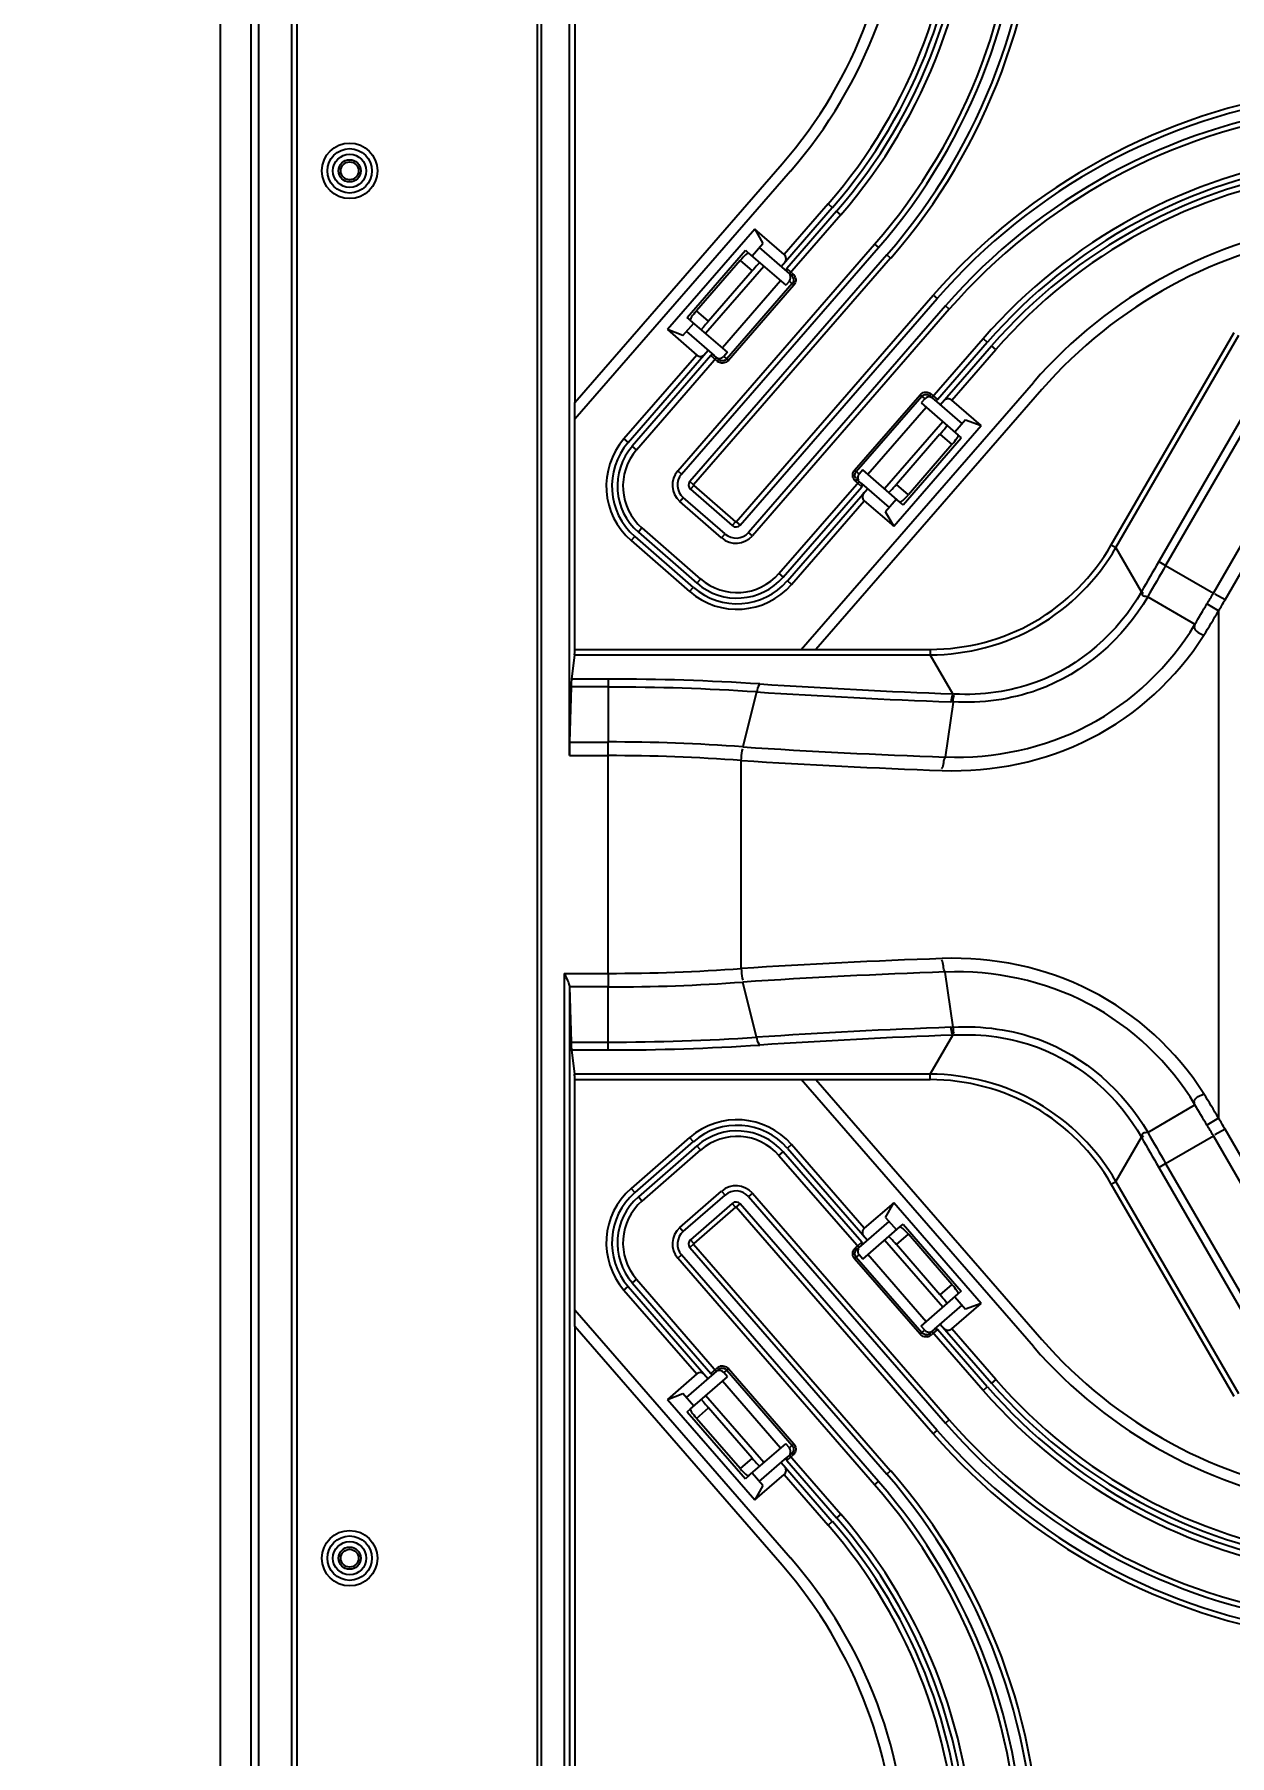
# Model space of a CAD drawing. Header units: millimetres. Extents: x -1070 to 42146, y 1440 to 12921.
# Drawn here: x 30659.2 to 30766.8, y 7498.2 to 7653.2 of the extents above; entities that cross this region are included whole.
import ezdxf

# ---------------------------------------------------------------- set-up
doc = ezdxf.new("R2010")
doc.units = ezdxf.units.MM
for name, color, linetype in [('30303M0020012R002实线CONTINUOUS', 7, 'Continuous'), ('DW-PLUS-XIANGTI实线CONTINUOUS', 7, 'Continuous'), ('MOUZU_COVER实线CONTINUOUS', 7, 'Continuous')]:
    doc.layers.add(name, color=color, linetype=linetype)
doc.styles.get("Standard").update_dxf_attribs({"font": 'arial.ttf'})
doc.dimstyles.new('ISO-25', dxfattribs={"dimtxt": 50, "dimasz": 2.5, "dimexe": 1.25, "dimexo": 0.625, "dimtad": 1, "dimtxsty": 'Standard', "dimcen": 2.5, "dimadec": 0, "dimazin": 0, "dimtfac": 1, "dimtmove": 0, "dimatfit": 3, "dimfxl": 1, "dimarcsym": 0})

# ---------------------------------------------------------------- blocks, each defined once
blk = doc.blocks.new('HJRTY45UYJDFGD')
at = {"layer": '30303M0020012R002实线CONTINUOUS', "color": 251}
for centre, radius in [((-238.28, 812.4), 2), ((-238.28, 812.4), 1.5), ((-238.28, 812.4), 1), ((-238.28, 812.4), 0.8), ((-238.28, 687.4), 2), ((-238.28, 687.4), 1.5), ((-238.28, 687.4), 1), ((-238.28, 687.4), 0.8)]:
    blk.add_circle(centre, radius, dxfattribs=at)
at = {"layer": 'DW-PLUS-XIANGTI实线CONTINUOUS', "color": 251}
for p, q in [((-249.9, 0.8), (-249.9, 999)), ((-221.37, 123.31), (-221.37, 876.49)), ((-221.03, 876.85), (-221.03, 122.95)), ((-243.03, 873.09), (-243.03, 607.9)), ((-247.19, 873.02), (-247.19, 607.9)), ((-246.49, 873.06), (-246.49, 607.9)), ((-243.52, 873.06), (-243.52, 607.9)), ((-218.48, 759.72), (-218.48, 871.4)), ((-218, 871.4), (-218, 791.54)), ((-218, 791.54), (-199.33, 813.02)), ((-198.57, 812.37), (-218, 790.02)), ((-199.42, 803.77), (-194.8, 809.09)), ((-195.18, 809.42), (-199.14, 804.86)), ((-195.18, 809.42), (-194.8, 809.09)), ((-201.78, 807.15), (-209.65, 798.1)), ((-201.78, 807.15), (-201.06, 805.85)), ((-199.14, 804.86), (-201.78, 807.15)), ((-202.03, 804.73), (-201.06, 805.85)), ((-201.38, 805.48), (-198.89, 803.32)), ((-208.26, 797.56), (-207.28, 798.69)), ((-209.65, 798.1), (-207.01, 795.8)), ((-208.26, 797.56), (-209.65, 798.1)), ((-207.94, 797.93), (-205.45, 795.77)), ((-169.67, 778.69), (-158.61, 797.84)), ((-169.25, 778.45), (-158.19, 797.6)), ((-207.01, 795.8), (-213.57, 788.25)), ((-213.19, 787.93), (-205.98, 796.23)), ((-185.08, 791.31), (-180.46, 796.62)), ((-184.04, 791.74), (-180.08, 796.29)), ((-180.08, 796.29), (-180.46, 796.62)), ((-197.6, 769.28), (-176.68, 793.34)), ((-175.93, 792.69), (-196.28, 769.28)), ((-155.9, 793.63), (-165.39, 777.19)), ((-155.33, 793.18), (-164.77, 776.83)), ((-218, 769.28), (-218, 791.54)), ((-185.6, 791.77), (-183.11, 789.6)), ((-181.4, 789.44), (-184.04, 791.74)), ((-189.27, 780.38), (-181.4, 789.44)), ((-182.79, 789.97), (-183.77, 788.85)), ((-182.79, 789.97), (-181.4, 789.44)), ((-160.47, 774.35), (-151.03, 790.7)), ((-159.42, 773.74), (-150.04, 789.98)), ((-213.57, 788.25), (-213.19, 787.93)), ((-198.85, 775.46), (-191.64, 783.76)), ((-192.17, 784.22), (-189.67, 782.06)), ((-198.48, 775.13), (-191.92, 782.68)), ((-191.92, 782.68), (-189.27, 780.38)), ((-189.02, 782.81), (-190, 781.69)), ((-189.27, 780.38), (-190, 781.69)), ((-212.93, 779.08), (-212.6, 779.46)), ((-212.93, 779.08), (-207.65, 774.49)), ((-212.6, 779.46), (-207.32, 774.87)), ((-169.67, 778.69), (-169.25, 778.45)), ((-166.95, 774.48), (-169.25, 778.45)), ((-165.39, 777.19), (-164.77, 776.83)), ((-198.48, 775.13), (-198.85, 775.46)), ((-164.77, 776.83), (-160.47, 774.35)), ((-207.65, 774.49), (-207.32, 774.87)), ((-166.39, 774.03), (-162.14, 771.55)), ((-159.42, 773.74), (-160.33, 774.27)), ((-160, 772.75), (-161.05, 773.38)), ((-160, 772.75), (-160, 727.05)), ((-218, 769.28), (-185.98, 769.28)), ((-185.98, 769.28), (-185.98, 768.79)), ((-218.01, 768.79), (-218.3, 766.61)), ((-218.01, 768.79), (-185.98, 768.79)), ((-183.94, 765.27), (-185.98, 768.79)), ((-215, 766.61), (-218.3, 766.61)), ((-215, 766.61), (-215, 765.9)), ((-218.33, 765.9), (-218.47, 760.93)), ((-215, 765.9), (-218.33, 765.9)), ((-215, 765.9), (-215, 760.93)), ((-201.63, 765.46), (-202.86, 760.49)), ((-183.91, 764.54), (-184.62, 759.58)), ((-183.8, 765.26), (-183.94, 765.27)), ((-218.47, 760.93), (-215, 760.93)), ((-215, 759.72), (-215, 760.93)), ((-218.48, 759.72), (-215, 759.72)), ((-215, 740.08), (-215, 759.72)), ((-203, 740.53), (-203, 759.27)), ((-218.96, 740.08), (-218.96, 628.4)), ((-218.96, 740.08), (-215, 740.08)), ((-215, 740.08), (-215, 738.87)), ((-183.91, 735.25), (-184.62, 740.21)), ((-218.47, 738.87), (-218.33, 733.9)), ((-215, 738.87), (-218.47, 738.87)), ((-218.47, 738.78), (-218.47, 628.4)), ((-215, 733.9), (-215, 738.87)), ((-201.63, 734.34), (-202.86, 739.31)), ((-218.33, 733.9), (-215, 733.9)), ((-215, 733.19), (-215, 733.9)), ((-185.98, 731.01), (-183.94, 734.53)), ((-183.94, 734.53), (-183.8, 734.54)), ((-218.3, 733.19), (-218.01, 731.01)), ((-218.3, 733.19), (-215, 733.19)), ((-185.98, 731.01), (-218.01, 731.01)), ((-218, 708.26), (-218, 730.52)), ((-218, 730.52), (-185.98, 730.52)), ((-176.68, 706.46), (-197.6, 730.52)), ((-196.28, 730.52), (-175.93, 707.11)), ((-185.98, 730.52), (-185.98, 731.01)), ((-166.39, 725.76), (-162.14, 728.25)), ((-160, 727.05), (-161.05, 726.42)), ((-159.42, 726.06), (-160.33, 725.53)), ((-150.04, 709.82), (-159.42, 726.06)), ((-207.65, 725.31), (-212.93, 720.72)), ((-207.32, 724.93), (-212.6, 720.34)), ((-207.65, 725.31), (-207.32, 724.93)), ((-198.48, 724.67), (-198.85, 724.34)), ((-198.85, 724.34), (-191.64, 716.04)), ((-191.92, 717.12), (-198.48, 724.67)), ((-169.25, 721.35), (-166.95, 725.32)), ((-164.77, 722.97), (-160.47, 725.45)), ((-151.03, 709.1), (-160.47, 725.45)), ((-165.39, 722.61), (-164.77, 722.97)), ((-164.77, 722.97), (-155.33, 706.62)), ((-169.67, 721.11), (-169.25, 721.35)), ((-158.61, 701.96), (-169.67, 721.11)), ((-158.19, 702.2), (-169.25, 721.35)), ((-165.39, 722.61), (-155.9, 706.17)), ((-212.93, 720.72), (-212.6, 720.34)), ((-189.27, 719.42), (-191.92, 717.12)), ((-190, 718.11), (-189.27, 719.42)), ((-190, 718.11), (-189.02, 716.99)), ((-181.4, 710.36), (-189.27, 719.42)), ((-192.17, 715.58), (-189.67, 717.74)), ((-213.57, 711.55), (-213.19, 711.87)), ((-213.19, 711.87), (-205.98, 703.57)), ((-213.57, 711.55), (-207.01, 704)), ((-184.04, 708.06), (-181.4, 710.36)), ((-183.77, 710.95), (-182.79, 709.83)), ((-181.4, 710.36), (-182.79, 709.83)), ((-218, 709.78), (-198.57, 687.43)), ((-185.6, 708.03), (-183.11, 710.2)), ((-218, 708.26), (-218, 628.4)), ((-199.33, 686.78), (-218, 708.26)), ((-185.08, 708.49), (-180.46, 703.18)), ((-180.08, 703.51), (-184.04, 708.06)), ((-207.01, 704), (-209.65, 701.7)), ((-207.94, 701.87), (-205.45, 704.03)), ((-180.08, 703.51), (-180.46, 703.18)), ((-209.65, 701.7), (-208.26, 702.24)), ((-209.65, 701.7), (-201.78, 692.65)), ((-207.28, 701.11), (-208.26, 702.24)), ((-201.38, 694.32), (-198.89, 696.48)), ((-201.06, 693.95), (-202.03, 695.07)), ((-201.78, 692.65), (-199.14, 694.94)), ((-199.42, 696.03), (-194.8, 690.71)), ((-199.14, 694.94), (-195.18, 690.38)), ((-201.06, 693.95), (-201.78, 692.65)), ((-195.18, 690.38), (-194.8, 690.71))]:
    blk.add_line(p, q, dxfattribs=at)
for points in [[(-183.91, 764.54), (-184.03, 764.55), (-184.12, 764.55)], [(-184.12, 735.25), (-184, 735.25), (-183.91, 735.26)]]:
    blk.add_lwpolyline(points, dxfattribs=at)
for centre in [(-238.28, 812.4), (-238.28, 687.4)]:
    blk.add_circle(centre, 2.5, dxfattribs=at)
for centre, radius, start, end in [((-231.02, 840.58), 42, 319, 0), ((-231.02, 840.58), 43, 319, 0), ((-231.02, 840.58), 47.5, 319, 0), ((-231.02, 840.58), 48, 319, 0), ((-144.23, 765.13), 48, 98, 139), ((-144.23, 765.13), 47.5, 98, 139), ((-144.23, 765.13), 43, 98, 139), ((-144.23, 765.13), 42, 98, 139), ((-208.66, 783.99), 6.5, 139, 229), ((-208.66, 783.99), 6, 139, 229), ((-203.38, 779.4), 6, 229, 319), ((-203.38, 779.4), 6.5, 229, 319), ((-214.91, 559.2), 207.41, 86.2452, 90.0254), ((-161.09, 1374.02), 609.18, 266.21335, 267.85064), ((-214.91, 565.95), 199.94, 86.1915, 90.0259), ((-161.1, 1380.67), 616.55, 266.2311, 267.86069), ((-214.92, 595.48), 165.46, 85.8199, 90.0267), ((-161.24, 1411.65), 652.49, 266.34257, 267.94635), ((-214.92, 600.42), 159.29, 85.7069, 90.0285), ((-161.29, 1417.7), 659.75, 266.37591, 267.94904), ((-161.29, 82.08), 659.77, 92.05098, 93.62407), ((-214.92, 899.38), 159.29, 269.9715, 274.2931), ((-161.22, 87.79), 652.85, 92.05409, 93.65699), ((-214.92, 904.2), 165.33, 269.9717, 274.1817), ((-161.1, 119.16), 616.51, 92.13926, 93.76894), ((-214.91, 933.86), 199.96, 269.9742, 273.8084), ((-214.91, 940.6), 207.41, 269.9746, 273.7548), ((-161.09, 125.78), 609.18, 92.14936, 93.78665), ((-203.38, 720.4), 6.5, 41, 131), ((-203.38, 720.4), 6, 41, 131), ((-208.66, 715.81), 6.5, 131, 221), ((-208.66, 715.81), 6, 131, 221), ((-144.23, 734.67), 43, 221, 262), ((-144.23, 734.67), 42, 221, 262), ((-144.23, 734.67), 48, 221, 262), ((-144.23, 734.67), 47.5, 221, 262), ((-231.02, 659.22), 47.5, 0, 41), ((-231.02, 659.22), 48, 0, 41), ((-231.02, 659.22), 43, 0, 41), ((-231.02, 659.22), 42, 0, 41)]:
    blk.add_arc(centre, radius, start, end, dxfattribs=at)
for centre, major_axis, ratio, start_param, end_param in [((-199.47, 804.48), (0.377, -0.328), 1, 0, 1.570796), ((-206.68, 796.18), (0.328, 0.377), 1, -3.141593, -1.570796), ((-184.37, 791.36), (0.377, -0.328), 1, 1.570796, 3.141593), ((-191.59, 783.06), (0.328, 0.377), 1, 1.570796, 3.141593), ((-218.02, 769.28), (0, 0.5), 0.034921, -2.879793, -1.570796), ((-218.28, 764.68), (0, 2), 0.034921, 0.261799, 0.916298), ((-218.41, 759.72), (0, 2), 0.034921, 0.916298, 1.570796), ((-218.28, 735.12), (0, 2), 0.034921, -4.057891, -3.403392), ((-218.02, 730.52), (0, 0.5), 0.034921, -1.570796, -0.261799), ((-191.59, 716.74), (0.377, 0.328), 1, 2.115459, 3.141593), ((-191.59, 716.74), (-0.328, 0.377), 1, 0, 0.544663), ((-184.37, 708.44), (-0.328, 0.377), 1, 1.570796, 3.141593), ((-206.68, 703.62), (-0.328, 0.377), 1, -1.570796, 0), ((-199.47, 695.32), (-0.328, 0.377), 1, -3.141593, -1.570796)]:
    blk.add_ellipse(centre, major_axis=major_axis, ratio=ratio, start_param=start_param, end_param=end_param, dxfattribs=at)
for points, knots in [([(-185.98, 769.28), (-182.73, 769.28), (-176.1, 771), (-171.29, 775.88), (-169.67, 778.69)], [0, 0, 0, 0, 0.499999, 1, 1, 1, 1]), ([(-185.98, 768.79), (-182.64, 768.8), (-175.85, 770.57), (-170.92, 775.57), (-169.25, 778.45)], [0, 0, 0, 0, 0.499999, 1, 1, 1, 1]), ([(-166.4, 774.02), (-166.54, 774.05), (-166.9, 774.01), (-166.85, 774.38), (-166.77, 774.45)], [0, 0, 0, 0, 0.588244, 1, 1, 1, 1]), ([(-184.62, 759.59), (-180.23, 759.42), (-171.14, 761.31), (-164.4, 767.76), (-162.14, 771.55)], [0, 0, 0, 0, 0.499033, 1, 1, 1, 1]), ([(-162.14, 771.55), (-162.17, 771.43), (-162.24, 771.18), (-161.89, 770.78), (-161.54, 770.68), (-161.33, 770.55)], [0, 0, 0, 0, 0.261136, 0.481919, 1, 1, 1, 1]), ([(-184.9, 758.37), (-180.33, 758.21), (-170.91, 760.12), (-163.78, 766.67), (-161.33, 770.55)], [0, 0, 0, 0, 0.499143, 1, 1, 1, 1]), ([(-201.33, 766.17), (-201.35, 766.14), (-201.53, 765.94), (-201.57, 765.66), (-201.59, 765.44)], [0, 0, 0, 0, 0.148935, 1, 1, 1, 1]), ([(-183.94, 765.27), (-183.96, 765.24), (-184.07, 765.01), (-184.08, 764.75), (-184.09, 764.53)], [0, 0, 0, 0, 0.13296, 1, 1, 1, 1]), ([(-183.94, 764.55), (-183.92, 764.63), (-183.92, 764.76), (-183.86, 765.17), (-183.78, 765.1)], [0, 0, 0, 0, 0.412144, 1, 1, 1, 1]), ([(-203, 759.27), (-202.99, 759.56), (-202.99, 759.92), (-202.89, 760.28), (-202.86, 760.33)], [0, 0, 0, 0, 0.816862, 1, 1, 1, 1]), ([(-161.33, 729.25), (-163.78, 733.13), (-170.91, 739.68), (-180.34, 741.59), (-184.9, 741.43)], [0, 0, 0, 0, 0.500955, 1, 1, 1, 1]), ([(-203, 740.53), (-202.99, 740.24), (-202.98, 739.88), (-202.89, 739.52), (-202.85, 739.47)], [0, 0, 0, 0, 0.816995, 1, 1, 1, 1]), ([(-162.14, 728.25), (-164.4, 732.04), (-171.15, 738.49), (-180.23, 740.38), (-184.62, 740.21)], [0, 0, 0, 0, 0.501067, 1, 1, 1, 1]), ([(-183.94, 734.53), (-183.96, 734.56), (-184.07, 734.79), (-184.08, 735.05), (-184.09, 735.27)], [0, 0, 0, 0, 0.13296, 1, 1, 1, 1]), ([(-183.89, 735.26), (-183.92, 735.18), (-183.96, 735.06), (-183.85, 734.6), (-183.82, 734.71)], [0, 0, 0, 0, 0.416307, 1, 1, 1, 1]), ([(-201.33, 733.63), (-201.35, 733.66), (-201.53, 733.86), (-201.57, 734.14), (-201.59, 734.36)], [0, 0, 0, 0, 0.149042, 1, 1, 1, 1]), ([(-169.25, 721.35), (-170.92, 724.23), (-175.85, 729.23), (-182.64, 731), (-185.98, 731.01)], [0, 0, 0, 0, 0.5, 1, 1, 1, 1]), ([(-169.67, 721.11), (-171.29, 723.92), (-176.1, 728.8), (-182.73, 730.52), (-185.98, 730.52)], [0, 0, 0, 0, 0.5, 1, 1, 1, 1]), ([(-162.14, 728.25), (-162.17, 728.37), (-162.24, 728.62), (-161.89, 729.02), (-161.54, 729.12), (-161.33, 729.25)], [0, 0, 0, 0, 0.261086, 0.482552, 1, 1, 1, 1]), ([(-166.38, 725.75), (-166.53, 725.74), (-166.75, 725.76), (-166.95, 725.51), (-166.83, 725.4), (-166.77, 725.35)], [0, 0, 0, 0, 0.553164, 0.726292, 1, 1, 1, 1])]:
    blk.add_open_spline(points, degree=3, knots=knots, dxfattribs=at)
for points in [[(-165.39, 777.19), (-165.91, 776.29), (-166.43, 775.38), (-166.95, 774.48)], [(-164.77, 776.83), (-165.31, 775.9), (-165.85, 774.97), (-166.39, 774.04)], [(-166.95, 774.48), (-168.99, 770.84), (-172.52, 767.75), (-176.44, 766.32)], [(-166.39, 774.03), (-168.53, 770.27), (-172.22, 767.09), (-176.29, 765.63)], [(-161.05, 773.38), (-160.85, 773.7), (-160.66, 774.03), (-160.47, 774.35)], [(-162.14, 771.55), (-161.77, 772.16), (-161.41, 772.77), (-161.05, 773.38)], [(-161.33, 770.55), (-160.88, 771.28), (-160.44, 772.02), (-160, 772.75)], [(-160, 772.75), (-159.81, 773.08), (-159.61, 773.41), (-159.42, 773.74)], [(-176.44, 766.32), (-178.77, 765.47), (-181.32, 765.12), (-183.8, 765.26)], [(-176.29, 765.63), (-178.71, 764.76), (-181.35, 764.4), (-183.91, 764.55)], [(-184.62, 759.58), (-184.85, 759.29), (-184.75, 758.82), (-184.95, 758.51)], [(-184.62, 740.21), (-184.85, 740.51), (-184.74, 740.98), (-184.95, 741.29)], [(-218.96, 740.08), (-218.75, 739.66), (-218.48, 739.23), (-218.47, 738.76)], [(-183.91, 735.25), (-181.3, 735.4), (-178.61, 735.02), (-176.15, 734.12)], [(-183.8, 734.54), (-181.28, 734.68), (-178.67, 734.31), (-176.31, 733.43)], [(-176.15, 734.12), (-172.13, 732.64), (-168.51, 729.49), (-166.39, 725.77)], [(-176.31, 733.43), (-172.44, 731.99), (-168.97, 728.92), (-166.95, 725.32)], [(-160, 727.05), (-160.44, 727.78), (-160.88, 728.52), (-161.33, 729.25)], [(-161.05, 726.42), (-161.41, 727.03), (-161.77, 727.64), (-162.14, 728.25)], [(-166.39, 725.76), (-165.85, 724.83), (-165.31, 723.9), (-164.77, 722.97)], [(-160.47, 725.45), (-160.66, 725.77), (-160.85, 726.1), (-161.05, 726.42)], [(-159.42, 726.06), (-159.61, 726.39), (-159.81, 726.72), (-160, 727.05)], [(-166.95, 725.32), (-166.43, 724.42), (-165.91, 723.51), (-165.39, 722.61)]]:
    blk.add_open_spline(points, degree=3, dxfattribs=at)
at = {"layer": 'MOUZU_COVER实线CONTINUOUS', "color": 251}
for p, q in [((-194.42, 808.76), (-198.91, 803.6)), ((-194.04, 808.43), (-198.66, 803.12)), ((-194.04, 808.43), (-194.42, 808.76)), ((-208.73, 785.37), (-190.99, 805.78)), ((-208.39, 785.07), (-190.65, 805.48)), ((-207.87, 799.2), (-202.62, 805.24)), ((-202.62, 805.24), (-202.34, 804.99)), ((-202.34, 804.99), (-199, 802.09)), ((-190.99, 805.78), (-190.65, 805.48)), ((-189.89, 804.82), (-207.63, 784.42)), ((-189.55, 804.52), (-207.29, 784.12)), ((-203.1, 804.33), (-207.03, 799.8)), ((-200.96, 803.79), (-206.21, 797.75)), ((-202.02, 803.39), (-205.96, 798.86)), ((-203.1, 804.33), (-202.02, 803.39)), ((-198.91, 803.6), (-198.33, 803.1)), ((-198.89, 803.32), (-198.46, 802.95)), ((-189.55, 804.52), (-189.89, 804.82)), ((-199.46, 802.48), (-204.7, 796.45)), ((-198.41, 802.24), (-204.31, 795.45)), ((-198.26, 802.11), (-204.16, 795.32)), ((-198.67, 802.47), (-199, 802.09)), ((-198.26, 802.11), (-198.67, 802.47)), ((-198.33, 803.1), (-198.46, 802.95)), ((-203.45, 780.78), (-185.71, 801.19)), ((-203.1, 780.48), (-185.36, 800.89)), ((-184.61, 800.23), (-202.35, 779.82)), ((-185.71, 801.19), (-185.36, 800.89)), ((-184.26, 799.93), (-184.61, 800.23)), ((-207.54, 798.91), (-207.87, 799.2)), ((-204.25, 796.05), (-207.59, 798.96)), ((-205.96, 798.86), (-207.03, 799.8)), ((-184.26, 799.93), (-202, 779.52)), ((-185.83, 791.97), (-181.21, 797.28)), ((-181.21, 797.28), (-180.84, 796.95)), ((-205.73, 795.75), (-212.82, 787.6)), ((-212.44, 787.27), (-205.22, 795.57)), ((-205.16, 795.25), (-205.73, 795.75)), ((-205.03, 795.4), (-205.45, 795.77)), ((-204.25, 796.05), (-204.58, 795.67)), ((-204.58, 795.67), (-204.16, 795.32)), ((-185.32, 791.79), (-180.84, 796.95)), ((-205.16, 795.25), (-205.03, 795.4)), ((-192.79, 785.43), (-186.89, 792.22)), ((-192.64, 785.3), (-186.74, 792.09)), ((-186.35, 791.09), (-191.6, 785.05)), ((-186.89, 792.22), (-186.48, 791.86)), ((-186.48, 791.86), (-186.8, 791.49)), ((-186.8, 791.49), (-183.46, 788.58)), ((-185.9, 792.29), (-186.03, 792.14)), ((-186.03, 792.14), (-185.6, 791.77)), ((-185.9, 792.29), (-185.32, 791.79)), ((-184.84, 789.78), (-190.09, 783.75)), ((-185.1, 788.68), (-189.03, 784.15)), ((-188.43, 782.3), (-183.18, 788.34)), ((-185.1, 788.68), (-184.02, 787.74)), ((-183.51, 788.62), (-183.18, 788.34)), ((-212.44, 787.27), (-212.82, 787.6)), ((-184.02, 787.74), (-187.95, 783.21)), ((-208.73, 785.37), (-208.39, 785.07)), ((-192.79, 785.43), (-192.38, 785.07)), ((-192.05, 785.45), (-192.38, 785.07)), ((-188.71, 782.54), (-192.05, 785.45)), ((-207.29, 784.12), (-207.63, 784.42)), ((-207.28, 784.06), (-207.58, 783.71)), ((-207.58, 783.71), (-203.81, 780.43)), ((-207.28, 784.06), (-203.51, 780.78)), ((-199.61, 776.12), (-192.39, 784.42)), ((-199.23, 775.79), (-192.15, 783.94)), ((-192.72, 784.44), (-192.59, 784.59)), ((-192.15, 783.94), (-192.72, 784.44)), ((-192.17, 784.22), (-192.59, 784.59)), ((-187.95, 783.21), (-189.03, 784.15)), ((-208.54, 782.61), (-208.24, 782.96)), ((-204.77, 779.33), (-208.54, 782.61)), ((-204.46, 779.68), (-208.24, 782.96)), ((-188.43, 782.3), (-188.71, 782.54)), ((-211.95, 780.22), (-212.27, 779.84)), ((-211.95, 780.22), (-206.66, 775.62)), ((-203.51, 780.78), (-203.81, 780.43)), ((-203.45, 780.78), (-203.1, 780.48)), ((-212.27, 779.84), (-206.99, 775.25)), ((-204.77, 779.33), (-204.46, 779.68)), ((-202, 779.52), (-202.35, 779.82)), ((-206.66, 775.62), (-206.99, 775.25)), ((-199.61, 776.12), (-199.23, 775.79)), ((-206.99, 724.55), (-212.27, 719.96)), ((-206.66, 724.18), (-206.99, 724.55)), ((-206.66, 724.18), (-211.95, 719.58)), ((-199.61, 723.68), (-199.23, 724.01)), ((-199.61, 723.68), (-192.39, 715.38)), ((-192.15, 715.86), (-199.23, 724.01)), ((-211.95, 719.58), (-212.27, 719.96)), ((-208.54, 717.19), (-204.77, 720.47)), ((-208.24, 716.84), (-204.46, 720.12)), ((-204.77, 720.47), (-204.46, 720.12)), ((-202, 720.28), (-202.35, 719.98)), ((-202.35, 719.98), (-184.61, 699.57)), ((-202, 720.28), (-184.26, 699.87)), ((-203.81, 719.37), (-207.58, 716.09)), ((-203.51, 719.02), (-207.28, 715.74)), ((-203.51, 719.02), (-203.81, 719.37)), ((-203.45, 719.02), (-203.1, 719.32)), ((-185.71, 698.61), (-203.45, 719.02)), ((-185.36, 698.91), (-203.1, 719.32)), ((-208.54, 717.19), (-208.24, 716.84)), ((-192.05, 714.35), (-188.71, 717.26)), ((-189.03, 715.65), (-187.95, 716.59)), ((-188.76, 717.21), (-188.43, 717.5)), ((-188.43, 717.5), (-183.18, 711.46)), ((-184.02, 712.06), (-187.95, 716.59)), ((-207.29, 715.68), (-207.63, 715.38)), ((-207.63, 715.38), (-189.89, 694.98)), ((-207.28, 715.74), (-207.58, 716.09)), ((-207.29, 715.68), (-189.55, 695.28)), ((-192.72, 715.36), (-192.15, 715.86)), ((-192.72, 715.36), (-192.59, 715.21)), ((-192.59, 715.21), (-192.17, 715.58)), ((-184.84, 710.02), (-190.09, 716.05)), ((-185.1, 711.12), (-189.03, 715.65)), ((-208.73, 714.43), (-208.39, 714.73)), ((-190.99, 694.02), (-208.73, 714.43)), ((-190.65, 694.32), (-208.39, 714.73)), ((-192.79, 714.37), (-192.38, 714.73)), ((-186.89, 707.58), (-192.79, 714.37)), ((-186.74, 707.71), (-192.64, 714.5)), ((-192.05, 714.35), (-192.38, 714.73)), ((-186.35, 708.71), (-191.6, 714.75)), ((-212.44, 712.53), (-212.82, 712.2)), ((-212.82, 712.2), (-205.73, 704.05)), ((-212.44, 712.53), (-205.22, 704.23)), ((-184.02, 712.06), (-185.1, 711.12)), ((-186.8, 708.31), (-183.46, 711.22)), ((-183.18, 711.46), (-183.46, 711.22)), ((-186.89, 707.58), (-186.48, 707.94)), ((-186.48, 707.94), (-186.8, 708.31)), ((-185.6, 708.03), (-186.03, 707.66)), ((-185.9, 707.51), (-186.03, 707.66)), ((-185.32, 708.01), (-185.9, 707.51)), ((-181.21, 702.52), (-185.83, 707.83)), ((-180.84, 702.85), (-185.32, 708.01)), ((-205.73, 704.05), (-205.16, 704.55)), ((-205.45, 704.03), (-205.03, 704.4)), ((-205.16, 704.55), (-205.03, 704.4)), ((-204.16, 704.48), (-204.58, 704.13)), ((-204.25, 703.75), (-204.58, 704.13)), ((-204.31, 704.35), (-198.41, 697.56)), ((-204.16, 704.48), (-198.26, 697.69)), ((-207.59, 700.84), (-204.25, 703.75)), ((-199.46, 697.32), (-204.7, 703.35)), ((-181.21, 702.52), (-180.84, 702.85)), ((-200.96, 696.01), (-206.21, 702.05)), ((-207.87, 700.6), (-207.59, 700.84)), ((-207.87, 700.6), (-202.62, 694.56)), ((-207.03, 700), (-205.96, 700.94)), ((-203.1, 695.47), (-207.03, 700)), ((-202.02, 696.41), (-205.96, 700.94)), ((-184.26, 699.87), (-184.61, 699.57)), ((-185.71, 698.61), (-185.36, 698.91)), ((-202.02, 696.41), (-203.1, 695.47)), ((-202.34, 694.81), (-199, 697.71)), ((-198.67, 697.33), (-199, 697.71)), ((-198.33, 696.7), (-198.91, 696.2)), ((-198.46, 696.85), (-198.89, 696.48)), ((-198.67, 697.33), (-198.26, 697.69)), ((-198.66, 696.68), (-194.04, 691.37)), ((-198.33, 696.7), (-198.46, 696.85)), ((-202.29, 694.85), (-202.62, 694.56)), ((-198.91, 696.2), (-194.42, 691.04)), ((-189.55, 695.28), (-189.89, 694.98)), ((-190.99, 694.02), (-190.65, 694.32)), ((-194.04, 691.37), (-194.42, 691.04))]:
    blk.add_line(p, q, dxfattribs=at)
for centre, radius, start, end in [((-231.02, 840.58), 48.5, 319, 0), ((-231.02, 840.58), 49, 319, 0), ((-231.02, 840.58), 53.04, 319, 0), ((-231.02, 840.58), 53.5, 319, 0), ((-231.02, 840.58), 54.5, 319, 0), ((-231.02, 840.58), 54.96, 319, 0), ((-144.23, 765.13), 54.96, 98, 139), ((-144.23, 765.13), 54.5, 98, 139), ((-144.23, 765.13), 53.5, 98, 139), ((-144.23, 765.13), 53.04, 98, 139), ((-144.23, 765.13), 49, 98, 139), ((-144.23, 765.13), 48.5, 98, 139), ((-198.76, 803.47), 0.2, 139, 229), ((-198.8, 802.56), 0.516, 33.6262, 48.9618), ((-198.8, 802.56), 0.512, 16.332, 33.558), ((-198.8, 802.56), 0.714, 33.5508, 48.9565), ((-198.8, 802.56), 0.711, 16.2174, 33.4769), ((-205.58, 795.62), 0.2, 49, 139), ((-204.69, 795.78), 0.706, 229.0087, 231.1943), ((-186.36, 791.75), 0.706, 49.0087, 51.1943), ((-185.47, 791.92), 0.2, 229, 319), ((-208.66, 783.99), 5.5, 139, 229), ((-208.66, 783.99), 5, 139, 229), ((-207.25, 784.09), 1.96, 139, 229), ((-207.25, 784.09), 1.5, 139, 229), ((-192.25, 784.97), 0.711, 196.2174, 213.4769), ((-192.25, 784.98), 0.512, 196.332, 213.558), ((-192.25, 784.98), 0.516, 213.6262, 228.9618), ((-207.25, 784.09), 0.5, 139, 229), ((-207.25, 784.09), 0.0417, 139, 229), ((-192.25, 784.98), 0.714, 213.5508, 228.9565), ((-192.3, 784.07), 0.2, 319, 49), ((-203.48, 780.81), 0.5, 229, 319), ((-203.48, 780.81), 0.0417, 229, 319), ((-203.48, 780.81), 1.96, 229, 319), ((-203.48, 780.81), 1.5, 229, 319), ((-203.38, 779.4), 5.5, 229, 319), ((-203.38, 779.4), 5, 229, 319), ((-203.38, 720.4), 5.5, 41, 131), ((-203.38, 720.4), 5, 41, 131), ((-208.66, 715.81), 5.5, 131, 221), ((-208.66, 715.81), 5, 131, 221), ((-203.48, 718.99), 1.96, 41, 131), ((-203.48, 718.99), 1.5, 41, 131), ((-203.48, 718.99), 0.5, 41, 131), ((-203.48, 718.99), 0.0417, 41, 131), ((-207.25, 715.71), 1.96, 131, 221), ((-207.25, 715.71), 1.5, 131, 221), ((-207.25, 715.71), 0.5, 131, 221), ((-207.25, 715.71), 0.0417, 131, 221), ((-192.26, 714.83), 0.706, 131.0087, 133.1943), ((-192.3, 715.73), 0.2, 311, 41), ((-192.27, 714.83), 0.498, 203.2473, 220.9299), ((-186.36, 708.05), 0.512, 278.332, 295.558), ((-186.36, 708.05), 0.711, 278.2174, 295.4769), ((-186.37, 708.05), 0.516, 295.6262, 310.9618), ((-186.36, 708.05), 0.714, 295.5508, 310.9565), ((-185.47, 707.88), 0.2, 41, 131), ((-205.58, 704.18), 0.2, 221, 311), ((-204.69, 704.01), 0.714, 115.5508, 130.9565), ((-204.69, 704.01), 0.516, 115.6262, 130.9618), ((-204.69, 704.01), 0.711, 98.2174, 115.4769), ((-204.69, 704.01), 0.512, 98.332, 115.558), ((-144.23, 734.67), 49, 221, 262), ((-144.23, 734.67), 48.5, 221, 262), ((-144.23, 734.67), 53.5, 221, 262), ((-144.23, 734.67), 53.04, 221, 262), ((-144.23, 734.67), 54.96, 221, 262), ((-144.23, 734.67), 54.5, 221, 262), ((-198.76, 696.33), 0.2, 131, 221), ((-198.79, 697.24), 0.498, 23.2473, 40.9299), ((-198.8, 697.23), 0.706, 311.0087, 313.1943), ((-231.02, 659.22), 54.5, 0, 41), ((-231.02, 659.22), 54.96, 0, 41), ((-231.02, 659.22), 53.04, 0, 41), ((-231.02, 659.22), 53.5, 0, 41), ((-231.02, 659.22), 48.5, 0, 41), ((-231.02, 659.22), 49, 0, 41)]:
    blk.add_arc(centre, radius, start, end, dxfattribs=at)
for centre, major_axis, ratio, start_param, end_param in [((-203, 804.24), (0.656, 0.755), 0.131652, 0, 1.570796), ((-201.99, 803.37), (0.656, 0.755), 0.034921, 0, 1.570796), ((-199.05, 802.8), (-0.38, 0.33), 0.992546, -1.733823, -1.570796), ((-199.05, 802.8), (-0.38, 0.33), 0.992546, 3.141593, 4.318206), ((-206.94, 799.71), (0.656, 0.755), 0.131652, -4.712389, -3.141593), ((-205.93, 798.84), (0.656, 0.755), 0.034921, -4.712389, -3.141593), ((-204.96, 796), (0.38, -0.33), 0.992546, 4.712389, 6.283185), ((-186.1, 791.53), (-0.38, 0.33), 0.992546, 4.712389, 6.283185), ((-185.12, 788.7), (0.656, 0.755), 0.034921, -1.570796, 0), ((-184.12, 787.83), (0.656, 0.755), 0.131652, -1.570796, 0), ((-192, 784.74), (0.38, -0.33), 0.992546, 9.424778, 10.601391), ((-192, 784.74), (0.38, -0.33), 0.992546, 4.549363, 4.712389), ((-189.06, 784.17), (0.656, 0.755), 0.034921, -3.141593, -1.570796), ((-188.05, 783.3), (0.656, 0.755), 0.131652, -3.141593, -1.570796), ((-188.05, 716.5), (-0.656, 0.755), 0.131652, -1.570796, 0), ((-192, 715.06), (-0.38, -0.33), 0.992546, 5.106572, 6.283185), ((-189.06, 715.63), (-0.656, 0.755), 0.034921, -1.570796, 0), ((-184.12, 711.97), (-0.656, 0.755), 0.131652, -3.141593, -1.570796), ((-185.12, 711.1), (-0.656, 0.755), 0.034921, -3.141593, -1.570796), ((-186.1, 708.27), (0.38, 0.33), 0.992546, 3.141593, 4.318206), ((-186.1, 708.27), (0.38, 0.33), 0.992546, -1.733823, -1.570796), ((-204.96, 703.8), (-0.38, -0.33), 0.992546, 4.549363, 4.712389), ((-204.96, 703.8), (-0.38, -0.33), 0.992546, 9.424778, 10.601391), ((-205.93, 700.96), (-0.656, 0.755), 0.034921, 0, 1.570796), ((-206.94, 700.09), (-0.656, 0.755), 0.131652, 0, 1.570796), ((-201.99, 696.43), (-0.656, 0.755), 0.034921, 1.570796, 3.141593), ((-199.05, 697), (0.38, 0.33), 0.992546, 5.106572, 6.283185), ((-203, 695.56), (-0.656, 0.755), 0.131652, 1.570796, 3.141593)]:
    blk.add_ellipse(centre, major_axis=major_axis, ratio=ratio, start_param=start_param, end_param=end_param, dxfattribs=at)
for points in [[(-198.29, 802.54), (-198.3, 802.43), (-198.34, 802.32), (-198.41, 802.24)], [(-198.31, 802.71), (-198.29, 802.65), (-198.29, 802.59), (-198.29, 802.54)], [(-198.09, 802.53), (-198.1, 802.38), (-198.16, 802.22), (-198.26, 802.11)], [(-198.12, 802.76), (-198.1, 802.69), (-198.09, 802.6), (-198.09, 802.53)], [(-204.79, 795.08), (-204.91, 795.1), (-205.04, 795.15), (-205.14, 795.23)], [(-204.76, 795.28), (-204.86, 795.29), (-204.95, 795.34), (-205.03, 795.4)], [(-204.55, 795.09), (-204.63, 795.07), (-204.71, 795.07), (-204.79, 795.08)], [(-204.59, 795.29), (-204.65, 795.27), (-204.71, 795.27), (-204.76, 795.28)], [(-204.31, 795.45), (-204.38, 795.37), (-204.49, 795.31), (-204.59, 795.29)], [(-204.16, 795.32), (-204.26, 795.2), (-204.41, 795.12), (-204.55, 795.09)], [(-186.89, 792.22), (-186.79, 792.33), (-186.65, 792.42), (-186.5, 792.45)], [(-186.5, 792.45), (-186.42, 792.46), (-186.34, 792.47), (-186.26, 792.45)], [(-186.26, 792.45), (-186.14, 792.44), (-186.01, 792.38), (-185.92, 792.3)], [(-186.74, 792.09), (-186.67, 792.17), (-186.57, 792.23), (-186.46, 792.25)], [(-186.46, 792.25), (-186.41, 792.26), (-186.35, 792.27), (-186.29, 792.26)], [(-186.29, 792.26), (-186.2, 792.24), (-186.1, 792.2), (-186.03, 792.14)], [(-192.94, 784.78), (-192.96, 784.85), (-192.97, 784.93), (-192.96, 785.01)], [(-192.96, 785.01), (-192.95, 785.16), (-192.89, 785.32), (-192.79, 785.43)], [(-192.74, 784.83), (-192.76, 784.89), (-192.77, 784.94), (-192.76, 785)], [(-192.76, 785), (-192.76, 785.11), (-192.71, 785.22), (-192.64, 785.3)], [(-192.96, 714.78), (-192.97, 714.86), (-192.96, 714.95), (-192.94, 715.02)], [(-192.94, 715.02), (-192.9, 715.14), (-192.83, 715.26), (-192.74, 715.34)], [(-192.76, 714.8), (-192.77, 714.85), (-192.76, 714.91), (-192.74, 714.97)], [(-192.74, 714.97), (-192.72, 715.06), (-192.66, 715.15), (-192.59, 715.21)], [(-192.79, 714.37), (-192.89, 714.48), (-192.95, 714.64), (-192.96, 714.78)], [(-192.72, 714.63), (-192.75, 714.68), (-192.76, 714.74), (-192.76, 714.8)], [(-186.5, 707.35), (-186.65, 707.38), (-186.79, 707.46), (-186.89, 707.58)], [(-186.46, 707.55), (-186.56, 707.57), (-186.67, 707.63), (-186.74, 707.71)], [(-186.26, 707.35), (-186.34, 707.33), (-186.42, 707.34), (-186.5, 707.35)], [(-186.29, 707.54), (-186.35, 707.53), (-186.4, 707.54), (-186.46, 707.55)], [(-204.79, 704.72), (-204.71, 704.73), (-204.63, 704.73), (-204.55, 704.71)], [(-204.76, 704.52), (-204.71, 704.53), (-204.65, 704.53), (-204.59, 704.52)], [(-204.59, 704.52), (-204.49, 704.49), (-204.39, 704.44), (-204.31, 704.35)], [(-204.55, 704.71), (-204.41, 704.68), (-204.26, 704.6), (-204.16, 704.48)], [(-198.31, 697.1), (-198.34, 697), (-198.39, 696.92), (-198.46, 696.85)], [(-198.33, 697.43), (-198.31, 697.38), (-198.29, 697.32), (-198.29, 697.27)], [(-198.29, 697.27), (-198.29, 697.21), (-198.29, 697.15), (-198.31, 697.1)], [(-198.12, 697.04), (-198.15, 696.92), (-198.22, 696.81), (-198.31, 696.72)], [(-198.26, 697.69), (-198.16, 697.58), (-198.1, 697.43), (-198.09, 697.28)], [(-198.09, 697.28), (-198.09, 697.2), (-198.1, 697.12), (-198.12, 697.04)]]:
    blk.add_open_spline(points, degree=3, dxfattribs=at)
blk = doc.blocks.new('*U380')
blk.add_blockref('HJRTY45UYJDFGD', (-1500, -503.15))
blk = doc.blocks.new('*U381')
at = {"color": 0, "linetype": 'ByBlock', "lineweight": -2, "transparency": 16777216}
blk.add_blockref('*U380', (0, 0), dxfattribs=at)
blk = doc.blocks.new('*D385')
at = {"color": 0, "lineweight": -2, "transparency": 16777216}
for p, q in [((30675.34, 10828.35), (30146.29, 10828.35)), ((30147.54, 10825.85), (30147.54, 4830.8)), ((30675.34, 4828.3), (30146.29, 4828.3))]:
    blk.add_line(p, q, dxfattribs=at)
at = {"color": 0, "transparency": 16777216}
for points in [[(30147.12, 10825.85), (30147.96, 10825.85), (30147.54, 10828.35)], [(30147.12, 4830.8), (30147.96, 4830.8), (30147.54, 4828.3)]]:
    blk.add_solid(points, dxfattribs=at)
at = {"layer": 'Defpoints', "color": 0, "transparency": 16777216}
for p in [(30675.96, 10828.35), (30147.54, 4828.3), (30675.96, 4828.3)]:
    blk.add_point(p, dxfattribs=at)
at = {"color": 0, "lineweight": -3, "transparency": 16777216, "insert": (30114.55, 7828.32), "char_height": 50, "attachment_point": 5, "rotation": 90}
blk.add_mtext('6000,05 [19\'-8 1/4"]', dxfattribs=at)

msp = doc.modelspace()

# ---------------------------------------------------------------- block references
at = {"lineweight": -3}
msp.add_blockref('*U381', (32425.863, 7331.698), dxfattribs=at)

# ---------------------------------------------------------------- dimensions: what is measured, and where the dimension line sits
dim = msp.add_linear_dim(base=(30147.54, 4828.298), p1=(30675.963, 10828.348), p2=(30675.963, 4828.298), angle=90, dimstyle='ISO-25', dxfattribs=at)
dim.commit()
dim.dimension.update_dxf_attribs({"geometry": '*D385', "text_midpoint": (30114.548, 7828.323)})

doc.saveas('drawing.dxf')
